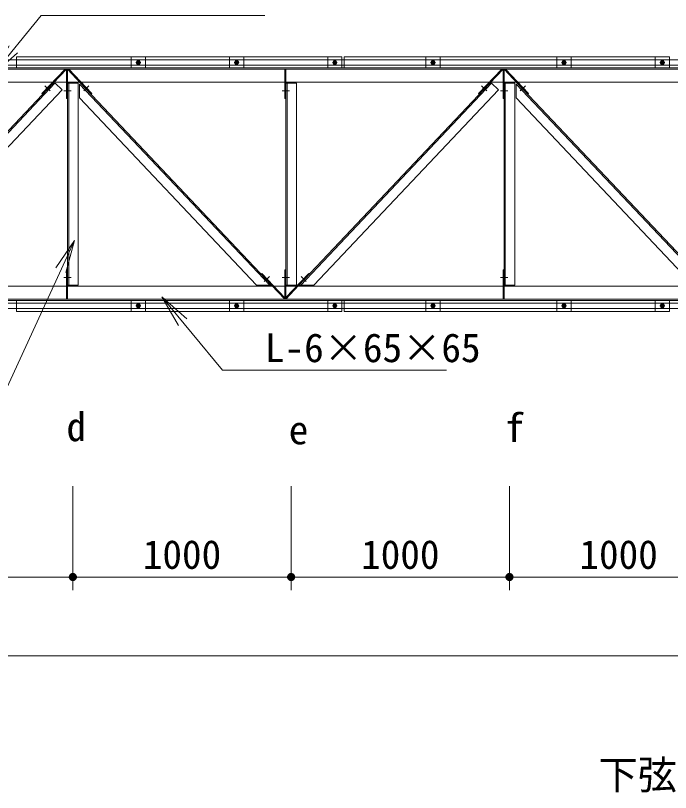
# Model space of a CAD drawing. Units: millimetres at full size. Extents: x 0 to 42000, y 0 to 29700.
# Drawn here: x 13925 to 16925, y 14887 to 18446 of the extents above; entities that cross this region are included whole.
import ezdxf
from ezdxf.enums import TextEntityAlignment as Align

# ---------------------------------------------------------------- set-up
doc = ezdxf.new("R2010")
doc.units = ezdxf.units.MM
doc.header["$LTSCALE"] = 100
for name, color, linetype, lineweight in [('D-STR', 1, 'Continuous', 13), ('D-STR-DIM', 7, 'Continuous', 13), ('D-STR-HTXT', 7, 'Continuous', 13), ('D-STR-TXT', 7, 'Continuous', 13)]:
    doc.layers.add(name, color=color, linetype=linetype, lineweight=lineweight)
doc.styles.add('ＭＳ ゴシック', font='')
doc.styles.get('ＭＳ ゴシック').set_extended_font_data('MS Gothic')

# ---------------------------------------------------------------- blocks, each defined once
blk = doc.blocks.new('filled_dot')
at = {"color": 0, "linetype": 'Continuous', "lineweight": -2, "const_width": 1.25}
blk.add_lwpolyline([(-0.625, 0, 1), (0.625, 0, 1)], format="xyb", close=True, dxfattribs=at)
blk = doc.blocks.new('open_arrow')
at = {"color": 0, "linetype": 'Continuous', "lineweight": -2}
blk.add_lwpolyline([(7.5, 1.25), (0, 0), (7.5, -1.25)], dxfattribs=at)

msp = doc.modelspace()

# ---------------------------------------------------------------- linework, layer by layer
at = {"layer": 'D-STR'}
for p, q in [((13929.9, 18205.7), (13929.9, 18255.7)), ((15419.9, 18255.7), (13929.9, 18255.7)), ((14454.9, 18205.7), (14454.9, 18255.7)), ((14454.9, 18255.7), (14519.9, 18255.7)), ((14519.9, 18205.7), (14519.9, 18255.7)), ((14904.9, 18205.7), (14904.9, 18255.7)), ((14904.9, 18255.7), (14969.9, 18255.7)), ((14969.9, 18205.7), (14969.9, 18255.7)), ((15354.9, 18205.7), (15354.9, 18255.7)), ((15354.9, 18255.7), (15419.9, 18255.7)), ((15419.9, 18205.7), (15419.9, 18255.7)), ((15429.9, 18205.7), (15429.9, 18255.7)), ((16919.9, 18255.7), (15429.9, 18255.7)), ((15804.9, 18205.7), (15804.9, 18255.7)), ((15804.9, 18255.7), (15869.9, 18255.7)), ((15869.9, 18205.7), (15869.9, 18255.7)), ((16404.9, 18205.7), (16404.9, 18255.7)), ((16404.9, 18255.7), (16469.9, 18255.7)), ((16469.9, 18205.7), (16469.9, 18255.7)), ((16854.9, 18205.7), (16854.9, 18255.7)), ((16854.9, 18255.7), (16919.9, 18255.7)), ((16919.9, 18205.7), (16919.9, 18255.7)), ((11364.9, 18242.7), (23009.9, 18242.7)), ((11364.9, 18218.7), (23009.9, 18218.7)), ((14476.3, 18230.7), (14498.4, 18230.7)), ((14482.5, 18239.2), (14477.6, 18230.7)), ((14477.6, 18230.7), (14482.5, 18222.2)), ((14492.3, 18239.2), (14482.5, 18239.2)), ((14482.5, 18222.2), (14492.3, 18222.2)), ((14487.4, 18241.8), (14487.4, 18219.7)), ((14497.2, 18230.7), (14492.3, 18239.2)), ((14492.3, 18222.2), (14497.2, 18230.7)), ((14926.3, 18230.7), (14948.4, 18230.7)), ((14932.5, 18239.2), (14927.6, 18230.7)), ((14927.6, 18230.7), (14932.5, 18222.2)), ((14942.3, 18239.2), (14932.5, 18239.2)), ((14932.5, 18222.2), (14942.3, 18222.2)), ((14937.4, 18241.8), (14937.4, 18219.7)), ((14947.2, 18230.7), (14942.3, 18239.2)), ((14942.3, 18222.2), (14947.2, 18230.7)), ((15376.3, 18230.7), (15398.4, 18230.7)), ((15382.5, 18239.2), (15377.6, 18230.7)), ((15377.6, 18230.7), (15382.5, 18222.2)), ((15392.3, 18239.2), (15382.5, 18239.2)), ((15382.5, 18222.2), (15392.3, 18222.2)), ((15387.4, 18241.8), (15387.4, 18219.7)), ((15397.2, 18230.7), (15392.3, 18239.2)), ((15392.3, 18222.2), (15397.2, 18230.7)), ((15826.3, 18230.7), (15848.4, 18230.7)), ((15832.5, 18239.2), (15827.6, 18230.7)), ((15827.6, 18230.7), (15832.5, 18222.2)), ((15842.3, 18239.2), (15832.5, 18239.2)), ((15832.5, 18222.2), (15842.3, 18222.2)), ((15837.4, 18241.8), (15837.4, 18219.7)), ((15847.2, 18230.7), (15842.3, 18239.2)), ((15842.3, 18222.2), (15847.2, 18230.7)), ((16426.3, 18230.7), (16448.4, 18230.7)), ((16432.5, 18239.2), (16427.6, 18230.7)), ((16427.6, 18230.7), (16432.5, 18222.2)), ((16442.3, 18239.2), (16432.5, 18239.2)), ((16432.5, 18222.2), (16442.3, 18222.2)), ((16437.4, 18241.8), (16437.4, 18219.7)), ((16447.2, 18230.7), (16442.3, 18239.2)), ((16442.3, 18222.2), (16447.2, 18230.7)), ((16876.3, 18230.7), (16898.4, 18230.7)), ((16882.5, 18239.2), (16877.6, 18230.7)), ((16877.6, 18230.7), (16882.5, 18222.2)), ((16892.3, 18239.2), (16882.5, 18239.2)), ((16882.5, 18222.2), (16892.3, 18222.2)), ((16887.4, 18241.8), (16887.4, 18219.7)), ((16897.2, 18230.7), (16892.3, 18239.2)), ((16892.3, 18222.2), (16897.2, 18230.7)), ((11387.4, 18199.7), (22987.4, 18199.7)), ((15419.9, 18205.7), (12579.9, 18205.7)), ((13929.9, 18205.7), (18579.9, 18205.7)), ((14151.7, 18199.7), (14046, 18088)), ((14157.9, 18199.7), (14097.4, 18135.7)), ((14157.9, 18199.7), (14157.9, 18065.7)), ((14162.4, 18135.7), (14162.4, 18199.7)), ((14162.4, 18199.7), (14222.9, 18135.7)), ((14168.6, 18199.7), (14274.3, 18088)), ((15157.9, 18199.7), (15157.9, 18065.7)), ((15162.4, 18135.7), (15162.4, 18199.7)), ((16919.9, 18205.7), (15429.9, 18205.7)), ((16151.7, 18199.7), (16046, 18088)), ((16157.9, 18199.7), (16097.4, 18135.7)), ((16157.9, 18199.7), (16157.9, 18065.7)), ((16162.4, 18135.7), (16162.4, 18199.7)), ((16162.4, 18199.7), (16222.9, 18135.7)), ((16168.6, 18199.7), (16274.3, 18088)), ((11387.4, 18140.7), (22987.4, 18140.7)), ((14097.4, 18135.7), (13222.9, 17210.7)), ((14105.6, 18135.7), (13231.2, 17210.7)), ((14059, 18123.8), (14083.2, 18100.9)), ((14106, 18135.7), (14137.8, 18105.7)), ((14162.4, 18135.7), (14212.4, 18135.7)), ((14162.4, 18135.7), (14162.4, 17210.7)), ((14168.4, 18135.7), (14168.4, 17210.7)), ((14212.4, 18135.7), (14212.4, 17210.7)), ((14217.4, 18068.8), (14218.5, 18131.6)), ((14218.5, 18131.6), (15089.1, 17210.7)), ((14222.9, 18135.7), (15097.4, 17210.7)), ((14261.2, 18123.8), (14237, 18100.9)), ((15162.4, 18135.7), (15212.4, 18135.7)), ((15162.4, 18135.7), (15162.4, 17210.7)), ((15168.4, 18135.7), (15168.4, 17210.7)), ((15212.4, 18135.7), (15212.4, 17210.7)), ((16097.4, 18135.7), (15222.9, 17210.7)), ((16105.6, 18135.7), (15231.2, 17210.7)), ((16059, 18123.8), (16083.2, 18100.9)), ((16105.6, 18135.7), (16137.6, 18105.5)), ((16162.4, 18135.7), (16212.4, 18135.7)), ((16162.4, 18135.7), (16162.4, 17210.7)), ((16168.4, 18135.7), (16168.4, 17210.7)), ((16212.4, 18135.7), (16212.4, 17210.7)), ((16217.4, 18068.8), (16218.5, 18131.6)), ((16218.5, 18131.6), (17089.1, 17210.7)), ((16222.9, 18135.7), (17097.4, 17210.7)), ((16261.2, 18123.8), (16237, 18100.9)), ((14137.8, 18105.7), (13291.7, 17210.7)), ((14046, 18088), (14049.3, 18084.9)), ((14146.2, 18100.7), (14179.3, 18100.7)), ((14274.3, 18088), (14271, 18084.9)), ((15146.2, 18100.7), (15179.3, 18100.7)), ((16137.6, 18105.5), (15291.7, 17210.7)), ((16046, 18088), (16049.3, 18084.9)), ((16146.2, 18100.7), (16179.3, 18100.7)), ((16274.3, 18088), (16271, 18084.9)), ((14157.9, 18065.7), (14162.4, 18065.7)), ((14217.4, 18068.8), (15028.6, 17210.7)), ((15157.9, 18065.7), (15162.4, 18065.7)), ((16157.9, 18065.7), (16162.4, 18065.7)), ((16217.4, 18068.8), (17028.6, 17210.7)), ((14157.9, 17280.7), (14162.4, 17280.7)), ((14157.9, 17146.7), (14157.9, 17280.7)), ((15052.6, 17264.7), (15049.3, 17261.6)), ((15158.2, 17152.9), (15052.6, 17264.7)), ((15157.9, 17280.7), (15162.4, 17280.7)), ((15157.9, 17146.7), (15157.9, 17280.7)), ((15162, 17152.9), (15267.7, 17264.7)), ((15267.7, 17264.7), (15271, 17261.6)), ((16157.9, 17280.7), (16162.4, 17280.7)), ((16157.9, 17146.7), (16157.9, 17280.7)), ((14146.2, 17245.7), (14179.3, 17245.7)), ((15087.6, 17249.7), (15063.4, 17226.8)), ((15146.2, 17245.7), (15179.3, 17245.7)), ((15232.6, 17249.7), (15256.8, 17226.8)), ((16146.2, 17245.7), (16179.3, 17245.7)), ((11387.4, 17205.7), (22987.4, 17205.7)), ((14162.4, 17210.7), (14212.4, 17210.7)), ((14162.4, 17210.7), (14162.4, 17146.7)), ((15028.6, 17210.7), (15097.4, 17210.7)), ((15157.9, 17146.7), (15097.4, 17210.7)), ((15162.4, 17210.7), (15212.4, 17210.7)), ((15162.4, 17210.7), (15162.4, 17146.7)), ((15162.4, 17146.7), (15222.9, 17210.7)), ((15291.7, 17210.7), (15222.9, 17210.7)), ((16162.4, 17210.7), (16212.4, 17210.7)), ((16162.4, 17210.7), (16162.4, 17146.7)), ((11364.9, 17127.7), (23009.9, 17127.7)), ((11387.4, 17146.7), (22987.4, 17146.7)), ((15419.9, 17140.7), (12579.9, 17140.7)), ((13929.9, 17140.7), (18579.9, 17140.7)), ((13929.9, 17090.7), (13929.9, 17140.7)), ((14454.9, 17090.7), (14454.9, 17140.7)), ((14476.3, 17115.7), (14498.4, 17115.7)), ((14482.5, 17124.2), (14477.6, 17115.7)), ((14477.6, 17115.7), (14482.5, 17107.2)), ((14492.3, 17124.2), (14482.5, 17124.2)), ((14487.4, 17126.8), (14487.4, 17104.7)), ((14497.2, 17115.7), (14492.3, 17124.2)), ((14492.3, 17107.2), (14497.2, 17115.7)), ((14519.9, 17090.7), (14519.9, 17140.7)), ((14904.9, 17090.7), (14904.9, 17140.7)), ((14926.3, 17115.7), (14948.4, 17115.7)), ((14932.5, 17124.2), (14927.6, 17115.7)), ((14927.6, 17115.7), (14932.5, 17107.2)), ((14942.3, 17124.2), (14932.5, 17124.2)), ((14937.4, 17126.8), (14937.4, 17104.7)), ((14947.2, 17115.7), (14942.3, 17124.2)), ((14942.3, 17107.2), (14947.2, 17115.7)), ((14969.9, 17090.7), (14969.9, 17140.7)), ((15354.9, 17090.7), (15354.9, 17140.7)), ((15376.3, 17115.7), (15398.4, 17115.7)), ((15382.5, 17124.2), (15377.6, 17115.7)), ((15377.6, 17115.7), (15382.5, 17107.2)), ((15392.3, 17124.2), (15382.5, 17124.2)), ((15387.4, 17126.8), (15387.4, 17104.7)), ((15397.2, 17115.7), (15392.3, 17124.2)), ((15392.3, 17107.2), (15397.2, 17115.7)), ((15419.9, 17090.7), (15419.9, 17140.7)), ((15429.9, 17090.7), (15429.9, 17140.7)), ((16919.9, 17140.7), (15429.9, 17140.7)), ((15804.9, 17090.7), (15804.9, 17140.7)), ((15826.3, 17115.7), (15848.4, 17115.7)), ((15832.5, 17124.2), (15827.6, 17115.7)), ((15827.6, 17115.7), (15832.5, 17107.2)), ((15842.3, 17124.2), (15832.5, 17124.2)), ((15837.4, 17126.8), (15837.4, 17104.7)), ((15847.2, 17115.7), (15842.3, 17124.2)), ((15842.3, 17107.2), (15847.2, 17115.7)), ((15869.9, 17090.7), (15869.9, 17140.7)), ((16404.9, 17090.7), (16404.9, 17140.7)), ((16426.3, 17115.7), (16448.4, 17115.7)), ((16432.5, 17124.2), (16427.6, 17115.7)), ((16427.6, 17115.7), (16432.5, 17107.2)), ((16442.3, 17124.2), (16432.5, 17124.2)), ((16437.4, 17126.8), (16437.4, 17104.7)), ((16447.2, 17115.7), (16442.3, 17124.2)), ((16442.3, 17107.2), (16447.2, 17115.7)), ((16469.9, 17090.7), (16469.9, 17140.7)), ((16854.9, 17090.7), (16854.9, 17140.7)), ((16876.3, 17115.7), (16898.4, 17115.7)), ((16882.5, 17124.2), (16877.6, 17115.7)), ((16877.6, 17115.7), (16882.5, 17107.2)), ((16892.3, 17124.2), (16882.5, 17124.2)), ((16887.4, 17126.8), (16887.4, 17104.7)), ((16897.2, 17115.7), (16892.3, 17124.2)), ((16892.3, 17107.2), (16897.2, 17115.7)), ((16919.9, 17090.7), (16919.9, 17140.7)), ((11364.9, 17103.7), (23009.9, 17103.7)), ((15419.9, 17090.7), (13929.9, 17090.7)), ((14454.9, 17090.7), (14519.9, 17090.7)), ((14482.5, 17107.2), (14492.3, 17107.2)), ((14904.9, 17090.7), (14969.9, 17090.7)), ((14932.5, 17107.2), (14942.3, 17107.2)), ((15354.9, 17090.7), (15419.9, 17090.7)), ((15382.5, 17107.2), (15392.3, 17107.2)), ((16919.9, 17090.7), (15429.9, 17090.7)), ((15804.9, 17090.7), (15869.9, 17090.7)), ((15832.5, 17107.2), (15842.3, 17107.2)), ((16404.9, 17090.7), (16469.9, 17090.7)), ((16432.5, 17107.2), (16442.3, 17107.2)), ((16854.9, 17090.7), (16919.9, 17090.7)), ((16882.5, 17107.2), (16892.3, 17107.2))]:
    msp.add_line(p, q, dxfattribs=at)
for centre, radius in [((14487.4, 18230.7), 7.65), ((14487.4, 18230.7), 5), ((14487.4, 18230.7), 4.19), ((14937.4, 18230.7), 7.65), ((14937.4, 18230.7), 5), ((14937.4, 18230.7), 4.19), ((15387.4, 18230.7), 7.65), ((15387.4, 18230.7), 5), ((15387.4, 18230.7), 4.19), ((15837.4, 18230.7), 7.65), ((15837.4, 18230.7), 5), ((15837.4, 18230.7), 4.19), ((16437.4, 18230.7), 7.65), ((16437.4, 18230.7), 5), ((16437.4, 18230.7), 4.19), ((16887.4, 18230.7), 7.65), ((16887.4, 18230.7), 5), ((16887.4, 18230.7), 4.19), ((14487.4, 17115.7), 7.65), ((14487.4, 17115.7), 5), ((14487.4, 17115.7), 4.19), ((14937.4, 17115.7), 7.65), ((14937.4, 17115.7), 5), ((14937.4, 17115.7), 4.19), ((15387.4, 17115.7), 7.65), ((15387.4, 17115.7), 5), ((15387.4, 17115.7), 4.19), ((15837.4, 17115.7), 7.65), ((15837.4, 17115.7), 5), ((15837.4, 17115.7), 4.19), ((16437.4, 17115.7), 7.65), ((16437.4, 17115.7), 5), ((16437.4, 17115.7), 4.19), ((16887.4, 17115.7), 7.65), ((16887.4, 17115.7), 5), ((16887.4, 17115.7), 4.19)]:
    msp.add_circle(centre, radius, dxfattribs=at)
at = {"layer": 'D-STR-DIM'}
for p, q in [((14187.4, 16289.4), (14187.4, 15814)), ((14187.4, 16289.4), (14187.4, 15814)), ((15187.4, 16289.4), (15187.4, 15814)), ((15187.4, 16289.4), (15187.4, 15814)), ((16187.4, 16289.4), (16187.4, 15814)), ((16187.4, 16289.4), (16187.4, 15814)), ((13187.4, 15874), (14187.4, 15874)), ((14187.4, 15874), (15187.4, 15874)), ((15187.4, 15874), (16187.4, 15874)), ((16187.4, 15874), (17187.4, 15874)), ((11419.9, 15513.5), (22954.9, 15513.5))]:
    msp.add_line(p, q, dxfattribs=at)
at = {"layer": 'D-STR-HTXT'}
for points in [[(13819.8, 18174.2), (14042, 18445.5), (14192, 18445.5), (15067.6, 18445.5)], [(14195.5, 17415.9), (13833.5, 16631), (13683.5, 16631), (12804.7, 16631)], [(14594.7, 17156.7), (14872.9, 16820.7), (15022.9, 16820.7), (15898.6, 16820.7)]]:
    msp.add_lwpolyline(points, dxfattribs=at)

# ---------------------------------------------------------------- block references
at = {"layer": 'D-STR-DIM', "xscale": 15, "yscale": 15, "rotation": 180}
for p in [(14187.4, 15874), (15187.4, 15874), (16187.4, 15874)]:
    msp.add_blockref('filled_dot', p, dxfattribs=at)
at = {"layer": 'D-STR-DIM', "xscale": 15, "yscale": 15}
for p in [(14187.4, 15874), (15187.4, 15874), (16187.4, 15874)]:
    msp.add_blockref('filled_dot', p, dxfattribs=at)
at = {"layer": 'D-STR-HTXT', "xscale": 20, "yscale": 20}
for p, rotation in [((13819.8, 18174.2), 50.7), ((14195.5, 17415.9), 245.2), ((14594.7, 17156.7), 309.6)]:
    msp.add_blockref('open_arrow', p, dxfattribs=dict(at, rotation=rotation))

# ---------------------------------------------------------------- texts
at = {"layer": 'D-STR-DIM', "style": 'ＭＳ ゴシック'}
for p in [(14687.4, 16043.4), (15687.4, 16043.4), (16687.4, 16043.4)]:
    msp.add_text('1000', height=132, dxfattribs=at).set_placement(p, align=Align.TOP_CENTER)
at = {"layer": 'D-STR-HTXT', "style": 'ＭＳ ゴシック'}
for s, p in [('L-6×65×65', (15067.3, 16990.1)), ('下弦材伏図\u30001：50', (16594.7, 15034.3))]:
    msp.add_text(s, height=132, dxfattribs=at).set_placement(p, align=Align.TOP_LEFT)
at = {"layer": 'D-STR-TXT', "style": 'ＭＳ ゴシック'}
for s, p in [('d', (14158.4, 16628.4)), ('f', (16166.2, 16623.8)), ('e', (15176.2, 16613.8))]:
    msp.add_text(s, height=132, dxfattribs=at).set_placement(p, align=Align.TOP_LEFT)

doc.saveas('drawing.dxf')
